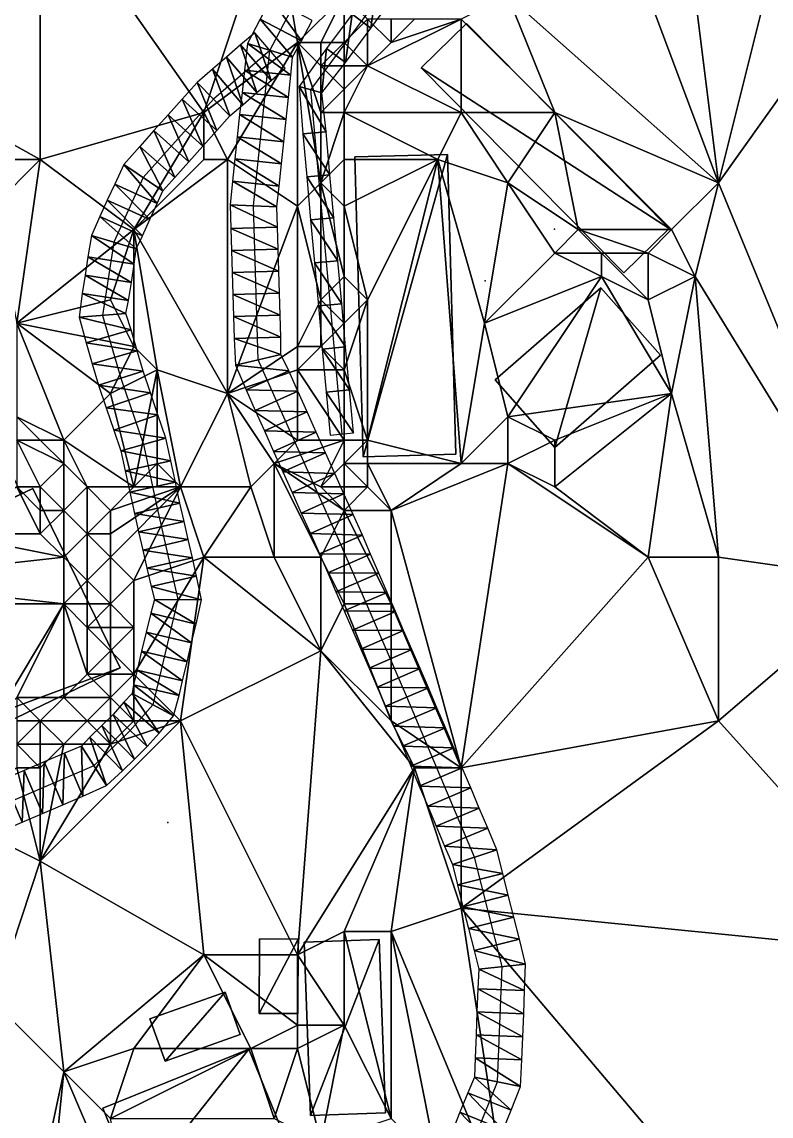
# Model space of a CAD drawing. Header units: metres. Extents: x -1103 to 901, y -902 to 905.
# Drawn here: x -909.6 to -845.5, y -753.8 to -660.2 of the extents above; entities that cross this region are included whole.
import ezdxf

# ---------------------------------------------------------------- set-up
doc = ezdxf.new("R2010")
doc.units = ezdxf.units.M
for name, color, linetype in [('OSM_BUILDING_FOOTPRINTS', 7, 'CONTINUOUS'), ('OSM_BUILDING_ROOFS', 1, 'CONTINUOUS'), ('OSM_BUILDING_WALLS', 8, 'CONTINUOUS'), ('OSM_ROAD_AXES', 2, 'CONTINUOUS'), ('OSM_ROAD_SURFACE', 9, 'CONTINUOUS'), ('OSM_TERRAIN', 3, 'CONTINUOUS'), ('OSM_TREES', 3, 'CONTINUOUS'), ('OSM_WATER_SURFACE', 5, 'CONTINUOUS'), ('OSM_WATERWAYS', 5, 'CONTINUOUS')]:
    doc.layers.add(name, color=color, linetype=linetype)

msp = doc.modelspace()

# ---------------------------------------------------------------- linework, layer by layer
at = {"layer": 'OSM_BUILDING_FOOTPRINTS'}
for points in [[(-871.542, -660.373, 10.438), (-854.198, -677.901, 10.438), (-858.078, -681.694, 10.438), (-875.422, -664.166, 10.438), (-871.542, -660.373, 10.438)], [(-881.103, -671.786, 9.152), (-873.178, -671.565, 9.152), (-872.448, -697.188, 9.152), (-880.384, -697.41, 9.152), (-881.103, -671.786, 9.152)], [(-869.098, -690.851, 9.503), (-860.057, -682.977, 9.503), (-854.961, -688.739, 9.503), (-864.003, -696.624, 9.503), (-869.098, -690.851, 9.503)], [(-1082.077, -781.55, 6.095), (-1073.864, -798.415, 6.095), (-901.164, -715.469, 6.095), (-908.637, -700.12, 6.095), (-909.61, -700.584, 6.095), (-910.35, -699.069, 6.095), (-1059.373, -770.646, 6.095), (-1058.71, -771.995, 6.095), (-1076.196, -780.4, 6.095), (-1076.86, -779.04, 6.095), (-1082.077, -781.55, 6.095)], [(-889.248, -738.627, 3.279), (-885.932, -738.66, 3.279), (-885.976, -745.019, 3.279), (-889.292, -744.997, 3.279), (-889.248, -738.627, 3.279)], [(-885.424, -738.903, 3.684), (-879.024, -738.671, 3.684), (-878.482, -753.49, 3.684), (-884.882, -753.722, 3.684), (-885.424, -738.903, 3.684)], [(-898.622, -745.461, 2.944), (-892.189, -743.194, 2.944), (-890.895, -746.799, 2.944), (-897.328, -749.078, 2.944), (-898.622, -745.461, 2.944)], [(-902.656, -753.103, 3.159), (-890.166, -748.071, 3.159), (-887.281, -755.116, 3.159), (-899.771, -760.159, 3.159), (-902.656, -753.103, 3.159)]]:
    msp.add_polyline3d(points, close=True, dxfattribs=at)
at = {"layer": 'OSM_BUILDING_ROOFS'}
for points in [[(-854.198, -677.901, 20.438), (-871.542, -660.373, 20.438), (-875.422, -664.166, 20.438)], [(-854.198, -677.901, 20.438), (-875.422, -664.166, 20.438), (-858.078, -681.694, 20.438)], [(-873.178, -671.565, 19.152), (-881.103, -671.786, 19.152), (-880.384, -697.41, 19.152)], [(-873.178, -671.565, 19.152), (-880.384, -697.41, 19.152), (-872.448, -697.188, 19.152)], [(-860.057, -682.977, 19.503), (-869.098, -690.851, 19.503), (-864.003, -696.624, 19.503)], [(-860.057, -682.977, 19.503), (-864.003, -696.624, 19.503), (-854.961, -688.739, 19.503)], [(-1076.196, -780.4, 11.295), (-901.164, -715.469, 11.295), (-908.637, -700.12, 11.295)], [(-1076.196, -780.4, 11.295), (-908.637, -700.12, 11.295), (-909.61, -700.584, 11.295)], [(-1076.196, -780.4, 11.295), (-1073.864, -798.415, 11.295), (-901.164, -715.469, 11.295)], [(-885.932, -738.66, 8.479), (-889.248, -738.627, 8.479), (-889.292, -744.997, 8.479)], [(-885.932, -738.66, 8.479), (-889.292, -744.997, 8.479), (-885.976, -745.019, 8.479)], [(-879.024, -738.671, 8.884), (-885.424, -738.903, 8.884), (-884.882, -753.722, 8.884)], [(-879.024, -738.671, 8.884), (-884.882, -753.722, 8.884), (-878.482, -753.49, 8.884)], [(-892.189, -743.194, 8.144), (-898.622, -745.461, 8.144), (-897.328, -749.078, 8.144)], [(-892.189, -743.194, 8.144), (-897.328, -749.078, 8.144), (-890.895, -746.799, 8.144)], [(-890.166, -748.071, 8.359), (-902.656, -753.103, 8.359), (-899.771, -760.159, 8.359)], [(-890.166, -748.071, 8.359), (-899.771, -760.159, 8.359), (-887.281, -755.116, 8.359)]]:
    msp.add_3dface(points, dxfattribs=at)
at = {"layer": 'OSM_BUILDING_WALLS'}
for points in [[(-871.542, -660.373, 10.438), (-875.422, -664.166, 10.438), (-875.422, -664.166, 20.438)], [(-871.542, -660.373, 10.438), (-875.422, -664.166, 20.438), (-871.542, -660.373, 20.438)], [(-854.198, -677.901, 10.438), (-871.542, -660.373, 10.438), (-871.542, -660.373, 20.438)], [(-854.198, -677.901, 10.438), (-871.542, -660.373, 20.438), (-854.198, -677.901, 20.438)], [(-875.422, -664.166, 10.438), (-858.078, -681.694, 10.438), (-858.078, -681.694, 20.438)], [(-875.422, -664.166, 10.438), (-858.078, -681.694, 20.438), (-875.422, -664.166, 20.438)], [(-873.178, -671.565, 9.152), (-881.103, -671.786, 9.152), (-881.103, -671.786, 19.152)], [(-873.178, -671.565, 9.152), (-881.103, -671.786, 19.152), (-873.178, -671.565, 19.152)], [(-872.448, -697.188, 9.152), (-873.178, -671.565, 9.152), (-873.178, -671.565, 19.152)], [(-872.448, -697.188, 9.152), (-873.178, -671.565, 19.152), (-872.448, -697.188, 19.152)], [(-881.103, -671.786, 9.152), (-880.384, -697.41, 9.152), (-880.384, -697.41, 19.152)], [(-881.103, -671.786, 9.152), (-880.384, -697.41, 19.152), (-881.103, -671.786, 19.152)], [(-858.078, -681.694, 10.438), (-854.198, -677.901, 10.438), (-854.198, -677.901, 20.438)], [(-858.078, -681.694, 10.438), (-854.198, -677.901, 20.438), (-858.078, -681.694, 20.438)], [(-860.057, -682.977, 9.503), (-869.098, -690.851, 9.503), (-869.098, -690.851, 19.503)], [(-860.057, -682.977, 9.503), (-869.098, -690.851, 19.503), (-860.057, -682.977, 19.503)], [(-854.961, -688.739, 9.503), (-860.057, -682.977, 9.503), (-860.057, -682.977, 19.503)], [(-854.961, -688.739, 9.503), (-860.057, -682.977, 19.503), (-854.961, -688.739, 19.503)], [(-864.003, -696.624, 9.503), (-854.961, -688.739, 9.503), (-854.961, -688.739, 19.503)], [(-864.003, -696.624, 9.503), (-854.961, -688.739, 19.503), (-864.003, -696.624, 19.503)], [(-869.098, -690.851, 9.503), (-864.003, -696.624, 9.503), (-864.003, -696.624, 19.503)], [(-869.098, -690.851, 9.503), (-864.003, -696.624, 19.503), (-869.098, -690.851, 19.503)], [(-880.384, -697.41, 9.152), (-872.448, -697.188, 9.152), (-872.448, -697.188, 19.152)], [(-880.384, -697.41, 9.152), (-872.448, -697.188, 19.152), (-880.384, -697.41, 19.152)], [(-908.637, -700.12, 6.095), (-909.61, -700.584, 6.095), (-909.61, -700.584, 11.295)], [(-908.637, -700.12, 6.095), (-909.61, -700.584, 11.295), (-908.637, -700.12, 11.295)], [(-901.164, -715.469, 6.095), (-908.637, -700.12, 6.095), (-908.637, -700.12, 11.295)], [(-901.164, -715.469, 6.095), (-908.637, -700.12, 11.295), (-901.164, -715.469, 11.295)], [(-1073.864, -798.415, 6.095), (-901.164, -715.469, 6.095), (-901.164, -715.469, 11.295)], [(-1073.864, -798.415, 6.095), (-901.164, -715.469, 11.295), (-1073.864, -798.415, 11.295)], [(-889.248, -738.627, 3.279), (-889.292, -744.997, 3.279), (-889.292, -744.997, 8.479)], [(-889.248, -738.627, 3.279), (-889.292, -744.997, 8.479), (-889.248, -738.627, 8.479)], [(-885.932, -738.66, 3.279), (-889.248, -738.627, 3.279), (-889.248, -738.627, 8.479)], [(-885.932, -738.66, 3.279), (-889.248, -738.627, 8.479), (-885.932, -738.66, 8.479)], [(-885.976, -745.019, 3.279), (-885.932, -738.66, 3.279), (-885.932, -738.66, 8.479)], [(-885.976, -745.019, 3.279), (-885.932, -738.66, 8.479), (-885.976, -745.019, 8.479)], [(-879.024, -738.671, 3.684), (-885.424, -738.903, 3.684), (-885.424, -738.903, 8.884)], [(-879.024, -738.671, 3.684), (-885.424, -738.903, 8.884), (-879.024, -738.671, 8.884)], [(-885.424, -738.903, 3.684), (-884.882, -753.722, 3.684), (-884.882, -753.722, 8.884)], [(-885.424, -738.903, 3.684), (-884.882, -753.722, 8.884), (-885.424, -738.903, 8.884)], [(-878.482, -753.49, 3.684), (-879.024, -738.671, 3.684), (-879.024, -738.671, 8.884)], [(-878.482, -753.49, 3.684), (-879.024, -738.671, 8.884), (-878.482, -753.49, 8.884)], [(-892.189, -743.194, 2.944), (-898.622, -745.461, 2.944), (-898.622, -745.461, 8.144)], [(-892.189, -743.194, 2.944), (-898.622, -745.461, 8.144), (-892.189, -743.194, 8.144)], [(-890.895, -746.799, 2.944), (-892.189, -743.194, 2.944), (-892.189, -743.194, 8.144)], [(-890.895, -746.799, 2.944), (-892.189, -743.194, 8.144), (-890.895, -746.799, 8.144)], [(-898.622, -745.461, 2.944), (-897.328, -749.078, 2.944), (-897.328, -749.078, 8.144)], [(-898.622, -745.461, 2.944), (-897.328, -749.078, 8.144), (-898.622, -745.461, 8.144)], [(-889.292, -744.997, 3.279), (-885.976, -745.019, 3.279), (-885.976, -745.019, 8.479)], [(-889.292, -744.997, 3.279), (-885.976, -745.019, 8.479), (-889.292, -744.997, 8.479)], [(-897.328, -749.078, 2.944), (-890.895, -746.799, 2.944), (-890.895, -746.799, 8.144)], [(-897.328, -749.078, 2.944), (-890.895, -746.799, 8.144), (-897.328, -749.078, 8.144)], [(-890.166, -748.071, 3.159), (-902.656, -753.103, 3.159), (-902.656, -753.103, 8.359)], [(-890.166, -748.071, 3.159), (-902.656, -753.103, 8.359), (-890.166, -748.071, 8.359)], [(-887.281, -755.116, 3.159), (-890.166, -748.071, 3.159), (-890.166, -748.071, 8.359)], [(-887.281, -755.116, 3.159), (-890.166, -748.071, 8.359), (-887.281, -755.116, 8.359)], [(-902.656, -753.103, 3.159), (-899.771, -760.159, 3.159), (-899.771, -760.159, 8.359)], [(-902.656, -753.103, 3.159), (-899.771, -760.159, 8.359), (-902.656, -753.103, 8.359)], [(-884.882, -753.722, 3.684), (-878.482, -753.49, 3.684), (-878.482, -753.49, 8.884)], [(-884.882, -753.722, 3.684), (-878.482, -753.49, 8.884), (-884.882, -753.722, 8.884)]]:
    msp.add_3dface(points, dxfattribs=at)
at = {"layer": 'OSM_ROAD_AXES'}
for points in [[(-948.427, -865.939, 8.473), (-922.021, -833.325, 8.829), (-893.47, -795.625, 6.975), (-880.526, -775.597, 7.109), (-873.64, -762.569, 7.6), (-868.899, -750.858, 7.93), (-868.49, -741.004, 7.928), (-870.855, -731.648, 7.959), (-876.637, -717.946, 7.888), (-882.285, -704.919, 8.307), (-889.36, -689.127, 10.197), (-889.769, -675.966, 11.913), (-888.354, -662.684, 13.155), (-877.334, -641.661, 13.81), (-873.013, -622.861, 13.837), (-834.58, -546.631, 13.143), (-802.316, -471.628, 12.716), (-790.224, -446.336, 12.431), (-777.866, -420.469, 10.624), (-763.619, -389.116, 12.794)], [(-888.354, -662.684, 13.155), (-893.185, -666.843, 12.626), (-899.187, -673.556, 11.381), (-901.707, -679.074, 10.549), (-902.668, -685.334, 9.612), (-901.121, -690.708, 8.906), (-899.186, -696.381, 7.976), (-898.003, -701.822, 7.149), (-896.224, -709.63, 6.424), (-897.782, -716.111, 6.05), (-898.368, -718.61, 5.809), (-900.302, -720.822, 5.322), (-903.408, -723.841, 4.818), (-932.833, -736.504, 6.653), (-964.191, -751.821, 9.86), (-1021.415, -781.051, 10.853), (-1062.025, -800.129, 9.835), (-1085.89, -812.648, 9.875), (-1100, -817.151, 10.743)]]:
    msp.add_polyline3d(points, dxfattribs=at)
at = {"layer": 'OSM_ROAD_SURFACE'}
for points in [[(-885.665, -661.861, 13.392), (-888.289, -658.252, 13.453), (-889.207, -660.004, 13.299)], [(-885.665, -661.861, 13.392), (-884.746, -660.109, 13.518), (-888.289, -658.252, 13.453)], [(-886.442, -663.271, 13.266), (-889.207, -660.004, 13.299), (-890.266, -662.097, 13.118)], [(-886.442, -663.271, 13.266), (-885.665, -661.861, 13.392), (-889.207, -660.004, 13.299)], [(-889.659, -661.169, 13.207), (-890.867, -662.208, 13.075), (-888.257, -665.24, 13.043)], [(-889.659, -661.169, 13.207), (-888.257, -665.24, 13.043), (-887.049, -664.2, 13.171)], [(-890.867, -662.208, 13.075), (-892.074, -663.248, 12.943), (-889.465, -666.279, 12.908)], [(-890.867, -662.208, 13.075), (-889.465, -666.279, 12.908), (-888.257, -665.24, 13.043)], [(-886.568, -664.794, 13.13), (-890.266, -662.097, 13.118), (-890.545, -664.37, 12.976)], [(-886.568, -664.794, 13.13), (-886.442, -663.271, 13.266), (-890.266, -662.097, 13.118)], [(-892.074, -663.248, 12.943), (-893.282, -664.287, 12.793), (-890.672, -667.319, 12.774)], [(-892.074, -663.248, 12.943), (-890.672, -667.319, 12.774), (-889.465, -666.279, 12.908)], [(-893.282, -664.287, 12.793), (-894.591, -665.421, 12.619), (-891.778, -668.265, 12.651)], [(-893.282, -664.287, 12.793), (-891.778, -668.265, 12.651), (-890.672, -667.319, 12.774)], [(-886.77, -666.691, 12.958), (-890.545, -664.37, 12.976), (-890.747, -666.267, 12.847)], [(-886.77, -666.691, 12.958), (-886.568, -664.794, 13.13), (-890.545, -664.37, 12.976)], [(-894.591, -665.421, 12.619), (-895.876, -666.852, 12.403), (-892.894, -669.518, 12.506)], [(-894.591, -665.421, 12.619), (-892.894, -669.518, 12.506), (-891.778, -668.265, 12.651)], [(-895.876, -666.852, 12.403), (-897.076, -668.195, 12.169), (-894.094, -670.861, 12.16)], [(-895.876, -666.852, 12.403), (-894.094, -670.861, 12.16), (-892.894, -669.518, 12.506)], [(-886.972, -668.589, 12.786), (-890.747, -666.267, 12.847), (-890.949, -668.165, 12.699)], [(-886.972, -668.589, 12.786), (-886.77, -666.691, 12.958), (-890.747, -666.267, 12.847)], [(-897.076, -668.195, 12.169), (-898.277, -669.537, 11.925), (-895.295, -672.204, 11.92)], [(-897.076, -668.195, 12.169), (-895.295, -672.204, 11.92), (-894.094, -670.861, 12.16)], [(-887.174, -670.486, 12.615), (-890.949, -668.165, 12.699), (-891.151, -670.062, 12.551)], [(-887.174, -670.486, 12.615), (-886.972, -668.589, 12.786), (-890.949, -668.165, 12.699)], [(-898.277, -669.537, 11.925), (-899.477, -670.88, 11.658), (-896.495, -673.546, 11.681)], [(-898.277, -669.537, 11.925), (-896.495, -673.546, 11.681), (-895.295, -672.204, 11.92)], [(-887.376, -672.383, 12.443), (-891.151, -670.062, 12.551), (-891.353, -671.96, 12.388)], [(-887.376, -672.383, 12.443), (-887.174, -670.486, 12.615), (-891.151, -670.062, 12.551)], [(-899.477, -670.88, 11.658), (-900.846, -672.44, 11.35), (-897.527, -674.672, 11.479)], [(-899.477, -670.88, 11.658), (-897.527, -674.672, 11.479), (-896.495, -673.546, 11.681)], [(-900.846, -672.44, 11.35), (-901.636, -674.104, 11.099), (-897.997, -675.766, 11.306)], [(-900.846, -672.44, 11.35), (-897.997, -675.766, 11.306), (-897.527, -674.672, 11.479)], [(-887.578, -674.281, 12.272), (-891.353, -671.96, 12.388), (-891.556, -673.857, 12.148)], [(-887.578, -674.281, 12.272), (-887.376, -672.383, 12.443), (-891.353, -671.96, 12.388)], [(-901.636, -674.104, 11.099), (-902.266, -675.484, 10.893), (-898.627, -677.146, 11.135)], [(-901.636, -674.104, 11.099), (-898.627, -677.146, 11.135), (-897.997, -675.766, 11.306)], [(-887.77, -676.042, 12.059), (-891.556, -673.857, 12.148), (-891.767, -675.89, 11.868)], [(-887.77, -676.042, 12.059), (-887.578, -674.281, 12.272), (-891.556, -673.857, 12.148)], [(-902.266, -675.484, 10.893), (-902.896, -676.864, 10.683), (-899.257, -678.525, 10.901)], [(-902.266, -675.484, 10.893), (-899.257, -678.525, 10.901), (-898.627, -677.146, 11.135)], [(-887.711, -677.784, 11.832), (-887.77, -676.042, 12.059), (-891.767, -675.89, 11.868)], [(-887.711, -677.784, 11.832), (-891.767, -675.89, 11.868), (-891.709, -677.909, 11.604)], [(-902.896, -676.864, 10.683), (-903.625, -678.507, 10.431), (-899.789, -679.641, 10.641)], [(-902.896, -676.864, 10.683), (-899.789, -679.641, 10.641), (-899.257, -678.525, 10.901)], [(-887.653, -679.664, 11.586), (-887.711, -677.784, 11.832), (-891.709, -677.909, 11.604)], [(-887.653, -679.664, 11.586), (-891.709, -677.909, 11.604), (-891.651, -679.789, 11.359)], [(-903.625, -678.507, 10.431), (-903.924, -680.335, 10.211), (-899.97, -680.943, 10.401)], [(-903.625, -678.507, 10.431), (-899.97, -680.943, 10.401), (-899.789, -679.641, 10.641)], [(-887.595, -681.544, 11.341), (-887.653, -679.664, 11.586), (-891.651, -679.789, 11.359)], [(-887.595, -681.544, 11.341), (-891.651, -679.789, 11.359), (-891.593, -681.669, 11.114)], [(-903.924, -680.335, 10.211), (-904.164, -681.9, 10.023), (-900.211, -682.508, 10.147)], [(-903.924, -680.335, 10.211), (-900.211, -682.508, 10.147), (-899.97, -680.943, 10.401)], [(-904.164, -681.9, 10.023), (-904.405, -683.465, 9.834), (-900.451, -684.072, 9.899)], [(-904.164, -681.9, 10.023), (-900.451, -684.072, 9.899), (-900.211, -682.508, 10.147)], [(-887.536, -683.424, 11.096), (-887.595, -681.544, 11.341), (-891.593, -681.669, 11.114)], [(-887.536, -683.424, 11.096), (-891.593, -681.669, 11.114), (-891.534, -683.549, 10.869)], [(-904.405, -683.465, 9.834), (-904.662, -685.497, 9.466), (-900.675, -685.17, 9.731)], [(-904.405, -683.465, 9.834), (-900.675, -685.17, 9.731), (-900.451, -684.072, 9.899)], [(-887.478, -685.304, 10.851), (-887.536, -683.424, 11.096), (-891.534, -683.549, 10.869)], [(-887.478, -685.304, 10.851), (-891.534, -683.549, 10.869), (-891.476, -685.429, 10.624)], [(-904.662, -685.497, 9.466), (-900.231, -686.572, 9.446), (-900.675, -685.17, 9.731)], [(-904.662, -685.497, 9.466), (-904.074, -687.678, 9.043), (-900.231, -686.572, 9.446)], [(-887.419, -687.184, 10.605), (-887.478, -685.304, 10.851), (-891.476, -685.429, 10.624)], [(-887.419, -687.184, 10.605), (-891.476, -685.429, 10.624), (-891.417, -687.309, 10.379)], [(-904.074, -687.678, 9.043), (-899.715, -688.363, 9.145), (-900.231, -686.572, 9.446)], [(-887.412, -688.674, 10.409), (-887.419, -687.184, 10.605), (-891.417, -687.309, 10.379)], [(-887.412, -688.674, 10.409), (-891.417, -687.309, 10.379), (-891.308, -689.579, 10.084)], [(-904.074, -687.678, 9.043), (-903.558, -689.47, 8.951), (-899.715, -688.363, 9.145)], [(-903.558, -689.47, 8.951), (-899.213, -690.107, 8.997), (-899.715, -688.363, 9.145)], [(-886.748, -690.064, 10.061), (-887.412, -688.674, 10.409), (-891.308, -689.579, 10.084)], [(-903.558, -689.47, 8.951), (-903.028, -691.309, 8.847), (-899.213, -690.107, 8.997)], [(-903.028, -691.309, 8.847), (-898.583, -691.954, 8.711), (-899.213, -690.107, 8.997)], [(-886.748, -690.064, 10.061), (-891.308, -689.579, 10.084), (-890.399, -691.699, 9.774)], [(-885.962, -691.818, 9.734), (-886.748, -690.064, 10.061), (-890.399, -691.699, 9.774)], [(-903.028, -691.309, 8.847), (-902.369, -693.245, 8.557), (-898.583, -691.954, 8.711)], [(-902.369, -693.245, 8.557), (-897.938, -693.845, 8.378), (-898.583, -691.954, 8.711)], [(-885.962, -691.818, 9.734), (-890.399, -691.699, 9.774), (-889.613, -693.454, 9.458)], [(-885.176, -693.573, 9.501), (-885.962, -691.818, 9.734), (-889.613, -693.454, 9.458)], [(-902.369, -693.245, 8.557), (-901.724, -695.136, 8.253), (-897.938, -693.845, 8.378)], [(-901.724, -695.136, 8.253), (-897.261, -695.841, 8.054), (-897.938, -693.845, 8.378)], [(-885.176, -693.573, 9.501), (-889.613, -693.454, 9.458), (-888.827, -695.208, 9.27)], [(-884.39, -695.328, 9.269), (-885.176, -693.573, 9.501), (-888.827, -695.208, 9.27)], [(-901.724, -695.136, 8.253), (-901.112, -696.922, 7.967), (-897.261, -695.841, 8.054)], [(-901.112, -696.922, 7.967), (-896.838, -697.77, 7.742), (-897.261, -695.841, 8.054)], [(-884.39, -695.328, 9.269), (-888.827, -695.208, 9.27), (-888.041, -696.963, 9.099)], [(-883.604, -697.082, 9.187), (-884.39, -695.328, 9.269), (-888.041, -696.963, 9.099)], [(-901.112, -696.922, 7.967), (-900.746, -698.62, 7.669), (-896.838, -697.77, 7.742)], [(-900.746, -698.62, 7.669), (-896.443, -699.584, 7.453), (-896.838, -697.77, 7.742)], [(-883.604, -697.082, 9.187), (-888.041, -696.963, 9.099), (-887.255, -698.718, 8.95)], [(-882.818, -698.837, 9.156), (-883.604, -697.082, 9.187), (-887.255, -698.718, 8.95)], [(-900.746, -698.62, 7.669), (-900.352, -700.434, 7.37), (-896.443, -699.584, 7.453)], [(-882.818, -698.837, 9.156), (-887.255, -698.718, 8.95), (-886.469, -700.472, 8.802)], [(-900.352, -700.434, 7.37), (-896.051, -701.388, 7.206), (-896.443, -699.584, 7.453)], [(-882.032, -700.592, 8.667), (-882.818, -698.837, 9.156), (-886.469, -700.472, 8.802)], [(-900.352, -700.434, 7.37), (-899.956, -702.256, 6.949), (-896.051, -701.388, 7.206)], [(-882.032, -700.592, 8.667), (-886.469, -700.472, 8.802), (-885.683, -702.227, 8.654)], [(-881.246, -702.346, 8.573), (-882.032, -700.592, 8.667), (-885.683, -702.227, 8.654)], [(-899.956, -702.256, 6.949), (-895.697, -702.939, 7.01), (-896.051, -701.388, 7.206)], [(-899.956, -702.256, 6.949), (-899.597, -703.828, 7.062), (-895.697, -702.939, 7.01)], [(-881.246, -702.346, 8.573), (-885.683, -702.227, 8.654), (-884.896, -703.982, 8.506)], [(-880.455, -704.112, 8.478), (-881.246, -702.346, 8.573), (-884.896, -703.982, 8.506)], [(-899.597, -703.828, 7.062), (-895.342, -704.501, 6.814), (-895.697, -702.939, 7.01)], [(-899.597, -703.828, 7.062), (-899.241, -705.39, 6.762), (-895.342, -704.501, 6.814)], [(-880.455, -704.112, 8.478), (-884.896, -703.982, 8.506), (-884.115, -705.726, 8.359)], [(-879.744, -705.751, 8.384), (-880.455, -704.112, 8.478), (-884.115, -705.726, 8.359)], [(-899.241, -705.39, 6.762), (-894.986, -706.062, 6.617), (-895.342, -704.501, 6.814)], [(-899.241, -705.39, 6.762), (-898.886, -706.951, 6.515), (-894.986, -706.062, 6.617)], [(-898.886, -706.951, 6.515), (-894.63, -707.624, 6.539), (-894.986, -706.062, 6.617)], [(-879.744, -705.751, 8.384), (-884.115, -705.726, 8.359), (-883.414, -707.343, 8.259)], [(-879.038, -707.38, 8.291), (-879.744, -705.751, 8.384), (-883.414, -707.343, 8.259)], [(-898.886, -706.951, 6.515), (-898.53, -708.513, 6.423), (-894.63, -707.624, 6.539)], [(-898.53, -708.513, 6.423), (-894.224, -709.651, 6.423), (-894.63, -707.624, 6.539)], [(-879.038, -707.38, 8.291), (-883.414, -707.343, 8.259), (-882.708, -708.971, 8.164)], [(-878.332, -709.008, 8.198), (-879.038, -707.38, 8.291), (-882.708, -708.971, 8.164)], [(-898.53, -708.513, 6.423), (-898.224, -709.609, 6.41), (-894.224, -709.651, 6.423)], [(-878.332, -709.008, 8.198), (-882.708, -708.971, 8.164), (-882.002, -710.6, 8.082)], [(-877.626, -710.637, 8.137), (-878.332, -709.008, 8.198), (-882.002, -710.6, 8.082)], [(-898.224, -709.609, 6.41), (-898.558, -710.783, 6.375), (-894.669, -711.718, 6.277)], [(-898.224, -709.609, 6.41), (-894.669, -711.718, 6.277), (-894.224, -709.651, 6.423)], [(-898.558, -710.783, 6.375), (-898.947, -712.403, 6.328), (-895.058, -713.338, 6.159)], [(-898.558, -710.783, 6.375), (-895.058, -713.338, 6.159), (-894.669, -711.718, 6.277)], [(-877.626, -710.637, 8.137), (-882.002, -710.6, 8.082), (-881.296, -712.228, 8.049)], [(-876.92, -712.265, 8.104), (-877.626, -710.637, 8.137), (-881.296, -712.228, 8.049)], [(-898.947, -712.403, 6.328), (-899.337, -714.023, 6.282), (-895.448, -714.958, 6.064)], [(-898.947, -712.403, 6.328), (-895.448, -714.958, 6.064), (-895.058, -713.338, 6.159)], [(-876.92, -712.265, 8.104), (-881.296, -712.228, 8.049), (-880.59, -713.856, 8.017)], [(-876.214, -713.894, 8.072), (-876.92, -712.265, 8.104), (-880.59, -713.856, 8.017)], [(-899.337, -714.023, 6.282), (-899.728, -715.648, 6.23), (-895.836, -716.573, 5.97)], [(-899.337, -714.023, 6.282), (-895.836, -716.573, 5.97), (-895.448, -714.958, 6.064)], [(-876.214, -713.894, 8.072), (-880.59, -713.856, 8.017), (-879.884, -715.485, 7.984)], [(-875.508, -715.522, 8.039), (-876.214, -713.894, 8.072), (-879.884, -715.485, 7.984)], [(-875.508, -715.522, 8.039), (-879.884, -715.485, 7.984), (-879.178, -717.113, 7.952)], [(-874.798, -717.16, 8.006), (-875.508, -715.522, 8.039), (-879.178, -717.113, 7.952)], [(-899.728, -715.648, 6.23), (-900.022, -716.904, 6.074), (-896.128, -717.817, 5.897)], [(-899.728, -715.648, 6.23), (-896.128, -717.817, 5.897), (-895.836, -716.573, 5.97)], [(-900.022, -716.904, 6.074), (-900.131, -717.667, 5.977), (-896.604, -719.553, 5.784)], [(-900.022, -716.904, 6.074), (-896.604, -719.553, 5.784), (-896.128, -717.817, 5.897)], [(-874.798, -717.16, 8.006), (-879.178, -717.113, 7.952), (-878.476, -718.732, 7.913)], [(-874.071, -718.881, 7.966), (-874.798, -717.16, 8.006), (-878.476, -718.732, 7.913)], [(-900.841, -718.399, 6.053), (-901.754, -719.446, 5.635), (-898.851, -722.198, 5.387)], [(-900.131, -717.667, 5.977), (-900.841, -718.399, 6.053), (-897.83, -721.033, 5.521)], [(-900.841, -718.399, 6.053), (-898.851, -722.198, 5.387), (-897.83, -721.033, 5.521)], [(-900.131, -717.667, 5.977), (-897.83, -721.033, 5.521), (-896.604, -719.553, 5.784)], [(-874.071, -718.881, 7.966), (-878.476, -718.732, 7.913), (-877.757, -720.436, 7.873)], [(-873.349, -720.594, 7.926), (-874.071, -718.881, 7.966), (-877.757, -720.436, 7.873)], [(-901.754, -719.446, 5.635), (-902.732, -720.394, 5.343), (-899.944, -723.262, 5.248)], [(-901.754, -719.446, 5.635), (-899.944, -723.262, 5.248), (-898.851, -722.198, 5.387)], [(-902.732, -720.394, 5.343), (-903.767, -721.4, 5.089), (-900.979, -724.269, 5.116)], [(-902.732, -720.394, 5.343), (-900.979, -724.269, 5.116), (-899.944, -723.262, 5.248)], [(-873.349, -720.594, 7.926), (-877.757, -720.436, 7.873), (-877.034, -722.149, 7.825)], [(-872.626, -722.307, 7.886), (-873.349, -720.594, 7.926), (-877.034, -722.149, 7.825)], [(-903.767, -721.4, 5.089), (-904.478, -722.151, 4.793), (-902.338, -725.531, 4.944)], [(-903.767, -721.4, 5.089), (-902.338, -725.531, 4.944), (-900.979, -724.269, 5.116)], [(-905.93, -722.749, 4.627), (-907.661, -723.494, 4.559), (-906.079, -727.168, 4.512)], [(-905.93, -722.749, 4.627), (-906.079, -727.168, 4.512), (-904.348, -726.423, 4.712)], [(-904.478, -722.151, 4.793), (-905.93, -722.749, 4.627), (-904.348, -726.423, 4.712)], [(-904.478, -722.151, 4.793), (-904.348, -726.423, 4.712), (-902.338, -725.531, 4.944)], [(-872.626, -722.307, 7.886), (-877.034, -722.149, 7.825), (-876.311, -723.862, 7.788)], [(-871.903, -724.02, 7.828), (-872.626, -722.307, 7.886), (-876.311, -723.862, 7.788)], [(-907.661, -723.494, 4.559), (-909.391, -724.239, 4.438), (-907.81, -727.913, 4.345)], [(-907.661, -723.494, 4.559), (-907.81, -727.913, 4.345), (-906.079, -727.168, 4.512)], [(-871.903, -724.02, 7.828), (-876.311, -723.862, 7.788), (-875.589, -725.575, 7.822)], [(-909.391, -724.239, 4.438), (-911.122, -724.983, 4.493), (-909.541, -728.658, 4.344)], [(-909.391, -724.239, 4.438), (-909.541, -728.658, 4.344), (-907.81, -727.913, 4.345)], [(-871.181, -725.732, 7.901), (-871.903, -724.02, 7.828), (-875.589, -725.575, 7.822)], [(-911.122, -724.983, 4.493), (-911.272, -729.403, 4.438), (-909.541, -728.658, 4.344)], [(-871.181, -725.732, 7.901), (-875.589, -725.575, 7.822), (-874.866, -727.287, 7.87)], [(-870.458, -727.445, 7.974), (-871.181, -725.732, 7.901), (-874.866, -727.287, 7.87)], [(-870.458, -727.445, 7.974), (-874.866, -727.287, 7.87), (-874.143, -729, 7.895)], [(-869.735, -729.158, 8.047), (-870.458, -727.445, 7.974), (-874.143, -729, 7.895)], [(-869.735, -729.158, 8.047), (-874.143, -729, 7.895), (-873.421, -730.713, 7.92)], [(-868.958, -731.015, 8.126), (-869.735, -729.158, 8.047), (-873.421, -730.713, 7.92)], [(-868.958, -731.015, 8.126), (-873.421, -730.713, 7.92), (-872.753, -732.281, 7.943)], [(-868.443, -733.029, 8.189), (-868.958, -731.015, 8.126), (-872.753, -732.281, 7.943)], [(-868.443, -733.029, 8.189), (-872.753, -732.281, 7.943), (-872.321, -734.01, 7.968)], [(-867.97, -734.9, 8.092), (-868.443, -733.029, 8.189), (-872.321, -734.01, 7.968)], [(-867.97, -734.9, 8.092), (-872.321, -734.01, 7.968), (-871.848, -735.881, 8.006)], [(-867.497, -736.771, 7.985), (-867.97, -734.9, 8.092), (-871.848, -735.881, 8.006)], [(-867.497, -736.771, 7.985), (-871.848, -735.881, 8.006), (-871.375, -737.752, 7.994)], [(-867.024, -738.643, 7.978), (-867.497, -736.771, 7.985), (-871.375, -737.752, 7.994)], [(-867.024, -738.643, 7.978), (-871.375, -737.752, 7.994), (-870.902, -739.623, 7.991)], [(-866.5, -740.801, 7.971), (-867.024, -738.643, 7.978), (-870.902, -739.623, 7.991)], [(-866.5, -740.801, 7.971), (-870.902, -739.623, 7.991), (-870.479, -741.207, 7.989)], [(-866.573, -743.058, 7.967), (-866.5, -740.801, 7.971), (-870.479, -741.207, 7.989)], [(-866.573, -743.058, 7.967), (-870.479, -741.207, 7.989), (-870.57, -742.892, 7.989)], [(-866.655, -745.028, 7.967), (-870.57, -742.892, 7.989), (-870.652, -744.862, 7.987)], [(-866.655, -745.028, 7.967), (-866.573, -743.058, 7.967), (-870.57, -742.892, 7.989)], [(-866.737, -746.999, 7.968), (-870.652, -744.862, 7.987), (-870.733, -746.833, 7.905)], [(-866.737, -746.999, 7.968), (-866.655, -745.028, 7.967), (-870.652, -744.862, 7.987)], [(-866.818, -748.97, 7.968), (-870.733, -746.833, 7.905), (-870.815, -748.804, 7.823)], [(-866.818, -748.97, 7.968), (-866.737, -746.999, 7.968), (-870.733, -746.833, 7.905)], [(-866.941, -751.265, 7.969), (-870.815, -748.804, 7.823), (-870.856, -750.45, 7.76)], [(-866.941, -751.265, 7.969), (-866.818, -748.97, 7.968), (-870.815, -748.804, 7.823)], [(-867.722, -753.281, 7.974), (-870.856, -750.45, 7.76), (-871.43, -751.78, 7.597)], [(-867.722, -753.281, 7.974), (-866.941, -751.265, 7.969), (-870.856, -750.45, 7.76)], [(-868.4, -754.954, 7.977), (-871.43, -751.78, 7.597), (-872.107, -753.453, 7.523)], [(-868.4, -754.954, 7.977), (-867.722, -753.281, 7.974), (-871.43, -751.78, 7.597)], [(-869.077, -756.627, 7.928), (-872.107, -753.453, 7.523), (-872.785, -755.126, 7.633)], [(-869.077, -756.627, 7.928), (-868.4, -754.954, 7.977), (-872.107, -753.453, 7.523)]]:
    msp.add_3dface(points, dxfattribs=at)
at = {"layer": 'OSM_TERRAIN'}
for points in [[(-850, -674, 11.565), (-862, -642, 13.179), (-868, -658, 13.675)], [(-850, -674, 11.565), (-852, -658, 11.882), (-862, -642, 13.179)], [(-926, -662, 10.337), (-908, -672, 10.527), (-908, -648, 12.062)], [(-926, -662, 10.337), (-908, -648, 12.062), (-922, -650, 11.24)], [(-908, -648, 12.062), (-908, -672, 10.527), (-894, -668, 12.512)], [(-894, -668, 12.512), (-888, -650, 13.875), (-908, -648, 12.062)], [(-894, -668, 12.512), (-886, -662, 13.338), (-888, -650, 13.875)], [(-886, -662, 13.338), (-882, -658, 13.652), (-888, -650, 13.875)], [(-886, -662, 13.338), (-884, -662, 13.263), (-882, -658, 13.652)], [(-884, -662, 13.263), (-882, -662, 12.434), (-882, -658, 13.652)], [(-882, -662, 12.434), (-880, -660, 12.58), (-882, -658, 13.652)], [(-872, -660, 13.212), (-864, -668, 13.1), (-868, -658, 13.675)], [(-864, -668, 13.1), (-850, -674, 11.565), (-868, -658, 13.675)], [(-850, -674, 11.565), (-846, -658, 10.704), (-852, -658, 11.882)], [(-850, -674, 11.565), (-840, -660, 9.461), (-846, -658, 10.704)], [(-882, -662, 12.434), (-880, -664, 13.564), (-880, -660, 12.58)], [(-872, -668, 13.058), (-872, -660, 13.212), (-880, -664, 13.564)], [(-880, -664, 13.564), (-872, -660, 13.212), (-878, -662, 13.621)], [(-880, -664, 13.564), (-878, -662, 13.621), (-880, -660, 12.58)], [(-878, -662, 13.621), (-878, -660, 13.681), (-880, -660, 12.58)], [(-872, -660, 13.212), (-876, -660, 13.716), (-878, -662, 13.621)], [(-878, -662, 13.621), (-876, -660, 13.716), (-878, -660, 13.681)], [(-872, -668, 13.058), (-864, -668, 13.1), (-872, -660, 13.212)], [(-836, -708, 8.399), (-840, -660, 9.461), (-850, -674, 11.565)], [(-916, -672, 9.897), (-908, -672, 10.527), (-926, -662, 10.337)], [(-894, -668, 12.512), (-892, -672, 12.319), (-886, -662, 13.338)], [(-892, -672, 12.319), (-886, -676, 12.107), (-886, -662, 13.338)], [(-886, -676, 12.107), (-884, -674, 11.505), (-886, -662, 13.338)], [(-886, -662, 13.338), (-884, -674, 11.505), (-884, -668, 11.991)], [(-886, -662, 13.338), (-884, -668, 11.991), (-884, -664, 12.443)], [(-884, -664, 12.443), (-884, -662, 13.263), (-886, -662, 13.338)], [(-884, -664, 12.443), (-882, -664, 12.454), (-882, -662, 12.434)], [(-884, -664, 12.443), (-882, -662, 12.434), (-884, -662, 13.263)], [(-882, -664, 12.454), (-880, -664, 13.564), (-882, -662, 12.434)], [(-884, -668, 11.991), (-882, -666, 13.358), (-884, -664, 12.443)], [(-882, -666, 13.358), (-882, -664, 12.454), (-884, -664, 12.443)], [(-882, -668, 13.203), (-880, -664, 13.564), (-882, -666, 13.358)], [(-882, -668, 13.203), (-872, -668, 13.058), (-880, -664, 13.564)], [(-882, -666, 13.358), (-880, -664, 13.564), (-882, -664, 12.454)], [(-884, -668, 11.991), (-882, -668, 13.203), (-882, -666, 13.358)], [(-900, -678, 10.858), (-894, -668, 12.512), (-908, -672, 10.527)], [(-894, -672, 11.955), (-894, -668, 12.512), (-900, -678, 10.858)], [(-894, -672, 11.955), (-892, -672, 12.319), (-894, -668, 12.512)], [(-884, -674, 11.505), (-882, -672, 12.075), (-882, -668, 13.203)], [(-884, -674, 11.505), (-882, -668, 13.203), (-884, -668, 11.991)], [(-882, -672, 12.075), (-874, -672, 11.859), (-882, -668, 13.203)], [(-882, -668, 13.203), (-874, -672, 11.859), (-872, -668, 13.058)], [(-874, -672, 11.859), (-868, -674, 13.053), (-872, -668, 13.058)], [(-868, -674, 13.053), (-864, -668, 13.1), (-872, -668, 13.058)], [(-868, -674, 13.053), (-862, -678, 13.066), (-864, -668, 13.1)], [(-862, -678, 13.066), (-854, -678, 13.039), (-864, -668, 13.1)], [(-854, -678, 13.039), (-850, -674, 11.565), (-864, -668, 13.1)], [(-912, -676, 9.05), (-908, -672, 10.527), (-916, -672, 9.897)], [(-912, -676, 9.05), (-910, -686, 8.873), (-908, -672, 10.527)], [(-910, -686, 8.873), (-900, -678, 10.858), (-908, -672, 10.527)], [(-900, -678, 10.858), (-892, -692, 9.678), (-892, -672, 12.319)], [(-900, -678, 10.858), (-892, -672, 12.319), (-894, -672, 11.955)], [(-892, -692, 9.678), (-886, -676, 12.107), (-892, -672, 12.319)], [(-882, -676, 11.974), (-882, -672, 12.075), (-884, -674, 11.505)], [(-880, -684, 11.859), (-874, -672, 11.859), (-882, -676, 11.974)], [(-882, -676, 11.974), (-874, -672, 11.859), (-882, -672, 12.075)], [(-872, -698, 11.535), (-874, -672, 11.859), (-880, -696, 11.859)], [(-880, -696, 11.859), (-874, -672, 11.859), (-880, -684, 11.859)], [(-874, -672, 11.859), (-872, -698, 11.535), (-870, -686, 11.882)], [(-870, -686, 11.882), (-868, -674, 13.053), (-874, -672, 11.859)], [(-884, -684, 10.312), (-884, -674, 11.505), (-886, -676, 12.107)], [(-884, -684, 10.312), (-882, -682, 11.098), (-884, -674, 11.505)], [(-882, -682, 11.098), (-882, -676, 11.974), (-884, -674, 11.505)], [(-870, -686, 11.882), (-864, -680, 12.528), (-868, -674, 13.053)], [(-864, -680, 12.528), (-862, -678, 13.066), (-868, -674, 13.053)], [(-852, -682, 11.796), (-850, -674, 11.565), (-854, -678, 13.039)], [(-852, -682, 11.796), (-836, -708, 8.399), (-850, -674, 11.565)], [(-886, -688, 10.522), (-886, -676, 12.107), (-892, -692, 9.678)], [(-886, -688, 10.522), (-884, -684, 10.312), (-886, -676, 12.107)], [(-882, -682, 11.098), (-880, -684, 11.859), (-882, -676, 11.974)], [(-910, -686, 8.873), (-902, -684, 10.009), (-900, -678, 10.858)], [(-900, -688, 9.127), (-900, -678, 10.858), (-902, -684, 10.009)], [(-898, -690, 8.949), (-900, -678, 10.858), (-900, -688, 9.127)], [(-898, -690, 8.949), (-892, -692, 9.678), (-900, -678, 10.858)], [(-864, -680, 12.528), (-860, -680, 12.682), (-862, -678, 13.066)], [(-860, -680, 12.682), (-856, -680, 13.04), (-862, -678, 13.066)], [(-856, -680, 13.04), (-854, -678, 13.039), (-862, -678, 13.066)], [(-856, -680, 13.04), (-852, -682, 11.796), (-854, -678, 13.039)], [(-870, -686, 11.882), (-860, -682, 11.857), (-864, -680, 12.528)], [(-860, -682, 11.857), (-860, -680, 12.682), (-864, -680, 12.528)], [(-860, -682, 11.857), (-856, -684, 11.971), (-860, -680, 12.682)], [(-856, -684, 11.971), (-856, -680, 13.04), (-860, -680, 12.682)], [(-856, -684, 11.971), (-852, -682, 11.796), (-856, -680, 13.04)], [(-884, -684, 10.312), (-882, -686, 10.259), (-882, -682, 11.098)], [(-882, -686, 10.259), (-880, -684, 11.859), (-882, -682, 11.098)], [(-868, -694, 11.439), (-860, -682, 11.857), (-870, -686, 11.882)], [(-868, -694, 11.439), (-854, -692, 11.527), (-860, -682, 11.857)], [(-854, -692, 11.527), (-856, -684, 11.971), (-860, -682, 11.857)], [(-854, -692, 11.527), (-852, -682, 11.796), (-856, -684, 11.971)], [(-854, -692, 11.527), (-850, -706, 10.489), (-852, -682, 11.796)], [(-850, -706, 10.489), (-836, -708, 8.399), (-852, -682, 11.796)], [(-900, -688, 9.127), (-902, -684, 10.009), (-910, -686, 8.873)], [(-886, -688, 10.522), (-884, -688, 10.137), (-884, -684, 10.312)], [(-884, -688, 10.137), (-882, -686, 10.259), (-884, -684, 10.312)], [(-882, -690, 9.909), (-880, -696, 11.859), (-880, -684, 11.859)], [(-882, -690, 9.909), (-880, -684, 11.859), (-882, -686, 10.259)], [(-910, -694, 7.649), (-906, -696, 7.509), (-910, -686, 8.873)], [(-906, -696, 7.509), (-902, -692, 8.803), (-910, -686, 8.873)], [(-902, -692, 8.803), (-900, -688, 9.127), (-910, -686, 8.873)], [(-884, -688, 10.137), (-882, -690, 9.909), (-882, -686, 10.259)], [(-872, -698, 11.535), (-868, -694, 11.439), (-870, -686, 11.882)], [(-902, -692, 8.803), (-898, -690, 8.949), (-900, -688, 9.127)], [(-892, -692, 9.678), (-886, -690, 10.003), (-886, -688, 10.522)], [(-886, -690, 10.003), (-884, -688, 10.137), (-886, -688, 10.522)], [(-886, -690, 10.003), (-882, -690, 9.909), (-884, -688, 10.137)], [(-900, -700, 7.431), (-898, -690, 8.949), (-902, -692, 8.803)], [(-900, -700, 7.431), (-898, -698, 7.657), (-898, -690, 8.949)], [(-896, -700, 7.33), (-898, -690, 8.949), (-898, -698, 7.657)], [(-896, -700, 7.33), (-892, -692, 9.678), (-898, -690, 8.949)], [(-886, -696, 8.937), (-886, -690, 10.003), (-892, -692, 9.678)], [(-886, -696, 8.937), (-882, -696, 9.34), (-886, -690, 10.003)], [(-886, -690, 10.003), (-882, -696, 9.34), (-882, -690, 9.909)], [(-882, -696, 9.34), (-880, -696, 11.859), (-882, -690, 9.909)], [(-906, -696, 7.509), (-900, -700, 7.431), (-902, -692, 8.803)], [(-896, -700, 7.33), (-890, -700, 7.939), (-892, -692, 9.678)], [(-890, -700, 7.939), (-888, -698, 8.983), (-892, -692, 9.678)], [(-892, -692, 9.678), (-888, -698, 8.983), (-886, -696, 8.937)], [(-864, -696, 11.577), (-854, -692, 11.527), (-868, -694, 11.439)], [(-856, -706, 10.584), (-854, -692, 11.527), (-864, -700, 10.853)], [(-864, -696, 11.577), (-864, -700, 10.853), (-854, -692, 11.527)], [(-856, -706, 10.584), (-850, -706, 10.489), (-854, -692, 11.527)], [(-910, -696, 8.091), (-908, -696, 7.495), (-910, -694, 7.649)], [(-908, -696, 7.495), (-906, -696, 7.509), (-910, -694, 7.649)], [(-872, -698, 11.535), (-868, -698, 10.768), (-868, -694, 11.439)], [(-868, -698, 10.768), (-864, -696, 11.577), (-868, -694, 11.439)], [(-910, -700, 10.622), (-908, -700, 10.016), (-910, -696, 8.091)], [(-908, -700, 10.016), (-906, -698, 7.705), (-910, -696, 8.091)], [(-910, -696, 8.091), (-906, -698, 7.705), (-908, -696, 7.495)], [(-906, -698, 7.705), (-906, -696, 7.509), (-908, -696, 7.495)], [(-906, -698, 7.705), (-904, -700, 6.966), (-906, -696, 7.509)], [(-904, -700, 6.966), (-900, -700, 7.431), (-906, -696, 7.509)], [(-888, -698, 8.983), (-884, -700, 8.562), (-882, -696, 9.34)], [(-888, -698, 8.983), (-882, -696, 9.34), (-886, -696, 8.937)], [(-884, -700, 8.562), (-882, -698, 9.496), (-882, -696, 9.34)], [(-882, -698, 9.496), (-880, -698, 11.429), (-880, -696, 11.859)], [(-882, -698, 9.496), (-880, -696, 11.859), (-882, -696, 9.34)], [(-880, -698, 11.429), (-872, -698, 11.535), (-880, -696, 11.859)], [(-868, -698, 10.768), (-864, -700, 10.853), (-864, -696, 11.577)], [(-908, -700, 10.016), (-906, -702, 9.038), (-906, -698, 7.705)], [(-906, -702, 9.038), (-904, -700, 6.966), (-906, -698, 7.705)], [(-900, -700, 7.431), (-898, -700, 7.654), (-898, -698, 7.657)], [(-898, -700, 7.654), (-896, -700, 7.33), (-898, -698, 7.657)], [(-888, -706, 7.215), (-888, -698, 8.983), (-890, -700, 7.939)], [(-884, -706, 8.286), (-888, -698, 8.983), (-888, -706, 7.215)], [(-884, -706, 8.286), (-882, -702, 8.422), (-888, -698, 8.983)], [(-882, -702, 8.422), (-884, -700, 8.562), (-888, -698, 8.983)], [(-884, -700, 8.562), (-882, -700, 8.703), (-882, -698, 9.496)], [(-882, -700, 8.703), (-880, -700, 9.661), (-882, -698, 9.496)], [(-880, -700, 9.661), (-880, -698, 11.429), (-882, -698, 9.496)], [(-880, -700, 9.661), (-878, -702, 9.224), (-880, -698, 11.429)], [(-878, -702, 9.224), (-872, -698, 11.535), (-880, -698, 11.429)], [(-872, -724, 7.771), (-868, -698, 10.768), (-878, -702, 9.224)], [(-878, -702, 9.224), (-868, -698, 10.768), (-872, -698, 11.535)], [(-868, -698, 10.768), (-872, -724, 7.771), (-856, -706, 10.584)], [(-856, -706, 10.584), (-864, -700, 10.853), (-868, -698, 10.768)], [(-916, -704, 10.622), (-908, -704, 10.622), (-910, -700, 10.622)], [(-908, -704, 10.622), (-908, -702, 10.622), (-910, -700, 10.622)], [(-910, -700, 10.622), (-908, -702, 10.622), (-908, -700, 10.016)], [(-908, -702, 10.622), (-906, -702, 9.038), (-908, -700, 10.016)], [(-904, -704, 7.989), (-904, -700, 6.966), (-906, -702, 9.038)], [(-904, -704, 7.989), (-902, -702, 6.928), (-904, -700, 6.966)], [(-904, -700, 6.966), (-902, -702, 6.928), (-900, -700, 7.431)], [(-902, -706, 6.865), (-900, -708, 6.336), (-896, -700, 7.33)], [(-902, -706, 6.865), (-896, -700, 7.33), (-902, -704, 6.575)], [(-902, -704, 6.575), (-896, -700, 7.33), (-902, -702, 6.928)], [(-896, -700, 7.33), (-900, -700, 7.431), (-902, -702, 6.928)], [(-900, -708, 6.336), (-894, -706, 6.572), (-896, -700, 7.33)], [(-896, -700, 7.33), (-898, -700, 7.654), (-900, -700, 7.431)], [(-894, -706, 6.572), (-890, -700, 7.939), (-896, -700, 7.33)], [(-894, -706, 6.572), (-888, -706, 7.215), (-890, -700, 7.939)], [(-882, -702, 8.422), (-882, -700, 8.703), (-884, -700, 8.562)], [(-882, -702, 8.422), (-880, -700, 9.661), (-882, -700, 8.703)], [(-882, -702, 8.422), (-878, -702, 9.224), (-880, -700, 9.661)], [(-906, -706, 10.622), (-906, -702, 9.038), (-908, -704, 10.622)], [(-908, -704, 10.622), (-906, -702, 9.038), (-908, -702, 10.622)], [(-906, -706, 10.622), (-904, -704, 7.989), (-906, -702, 9.038)], [(-904, -704, 7.989), (-902, -704, 6.575), (-902, -702, 6.928)], [(-884, -706, 8.286), (-882, -710, 8.097), (-882, -702, 8.422)], [(-882, -710, 8.097), (-878, -710, 8.072), (-882, -702, 8.422)], [(-882, -702, 8.422), (-878, -710, 8.072), (-878, -702, 9.224)], [(-872, -724, 7.771), (-878, -702, 9.224), (-878, -710, 8.072)], [(-924, -708, 10.622), (-906, -706, 10.622), (-916, -704, 10.622)], [(-906, -706, 10.622), (-908, -704, 10.622), (-916, -704, 10.622)], [(-906, -706, 10.622), (-904, -708, 9.773), (-904, -704, 7.989)], [(-904, -708, 9.773), (-902, -706, 6.865), (-904, -704, 7.989)], [(-902, -706, 6.865), (-902, -704, 6.575), (-904, -704, 7.989)], [(-924, -708, 10.622), (-906, -710, 10.622), (-906, -706, 10.622)], [(-906, -710, 10.622), (-904, -708, 9.773), (-906, -706, 10.622)], [(-904, -708, 9.773), (-902, -710, 8.667), (-902, -706, 6.865)], [(-902, -710, 8.667), (-900, -708, 6.336), (-902, -706, 6.865)], [(-896, -720, 5.687), (-894, -706, 6.572), (-900, -716, 6.169)], [(-900, -716, 6.169), (-894, -706, 6.572), (-900, -708, 6.336)], [(-896, -720, 5.687), (-884, -714, 7.265), (-894, -706, 6.572)], [(-894, -706, 6.572), (-884, -714, 7.265), (-888, -706, 7.215)], [(-888, -706, 7.215), (-884, -714, 7.265), (-884, -706, 8.286)], [(-884, -714, 7.265), (-882, -710, 8.097), (-884, -706, 8.286)], [(-872, -724, 7.771), (-850, -720, 9.171), (-856, -706, 10.584)], [(-850, -720, 9.171), (-850, -706, 10.489), (-856, -706, 10.584)], [(-850, -720, 9.171), (-836, -708, 8.399), (-850, -706, 10.489)], [(-932, -710, 10.622), (-906, -710, 10.622), (-924, -708, 10.622)], [(-906, -710, 10.622), (-904, -710, 10.622), (-904, -708, 9.773)], [(-904, -710, 10.622), (-902, -710, 8.667), (-904, -708, 9.773)], [(-902, -710, 8.667), (-900, -712, 6.74), (-900, -708, 6.336)], [(-900, -712, 6.74), (-900, -716, 6.169), (-900, -708, 6.336)], [(-832, -740, 7.841), (-836, -708, 8.399), (-850, -720, 9.171)], [(-912, -720, 10.622), (-906, -710, 10.622), (-932, -710, 10.622)], [(-910, -718, 10.622), (-906, -710, 10.622), (-912, -720, 10.622)], [(-910, -718, 10.622), (-906, -718, 10.349), (-906, -710, 10.622)], [(-906, -718, 10.349), (-904, -716, 10.622), (-906, -710, 10.622)], [(-906, -710, 10.622), (-904, -716, 10.622), (-904, -712, 10.622)], [(-904, -712, 10.622), (-904, -710, 10.622), (-906, -710, 10.622)], [(-904, -712, 10.622), (-902, -712, 9.676), (-902, -710, 8.667)], [(-904, -712, 10.622), (-902, -710, 8.667), (-904, -710, 10.622)], [(-902, -712, 9.676), (-900, -712, 6.74), (-902, -710, 8.667)], [(-884, -714, 7.265), (-878, -720, 7.829), (-882, -710, 8.097)], [(-882, -710, 8.097), (-878, -720, 7.829), (-878, -710, 8.072)], [(-878, -720, 7.829), (-872, -724, 7.771), (-878, -710, 8.072)], [(-904, -716, 10.622), (-902, -714, 10.012), (-904, -712, 10.622)], [(-902, -714, 10.012), (-902, -712, 9.676), (-904, -712, 10.622)], [(-900, -716, 6.169), (-900, -712, 6.74), (-902, -714, 10.012)], [(-902, -714, 10.012), (-900, -712, 6.74), (-902, -712, 9.676)], [(-904, -716, 10.622), (-902, -716, 9.156), (-902, -714, 10.012)], [(-902, -716, 9.156), (-900, -716, 6.169), (-902, -714, 10.012)], [(-886, -740, 5.536), (-884, -714, 7.265), (-896, -720, 5.687)], [(-886, -740, 5.536), (-876, -724, 7.772), (-884, -714, 7.265)], [(-876, -724, 7.772), (-878, -720, 7.829), (-884, -714, 7.265)], [(-906, -718, 10.349), (-902, -718, 6.396), (-904, -716, 10.622)], [(-902, -718, 6.396), (-902, -716, 9.156), (-904, -716, 10.622)], [(-902, -718, 6.396), (-900, -720, 5.5), (-900, -716, 6.169)], [(-902, -718, 6.396), (-900, -716, 6.169), (-902, -716, 9.156)], [(-900, -720, 5.5), (-896, -720, 5.687), (-900, -716, 6.169)], [(-910, -720, 10.229), (-908, -720, 8.898), (-910, -718, 10.622)], [(-908, -720, 8.898), (-906, -718, 10.349), (-910, -718, 10.622)], [(-908, -720, 8.898), (-904, -720, 5.524), (-906, -718, 10.349)], [(-904, -720, 5.524), (-902, -718, 6.396), (-906, -718, 10.349)], [(-904, -720, 5.524), (-902, -720, 5.228), (-902, -718, 6.396)], [(-902, -720, 5.228), (-900, -720, 5.5), (-902, -718, 6.396)], [(-910, -722, 6.71), (-908, -722, 5.232), (-908, -720, 8.898)], [(-910, -722, 6.71), (-908, -720, 8.898), (-910, -720, 10.229)], [(-894, -740, 4.921), (-896, -720, 5.687), (-908, -732, 4.152)], [(-908, -732, 4.152), (-896, -720, 5.687), (-902, -722, 5.008)], [(-908, -722, 5.232), (-906, -722, 4.586), (-908, -720, 8.898)], [(-906, -722, 4.586), (-904, -720, 5.524), (-908, -720, 8.898)], [(-906, -722, 4.586), (-902, -722, 5.008), (-904, -720, 5.524)], [(-902, -722, 5.008), (-902, -720, 5.228), (-904, -720, 5.524)], [(-902, -722, 5.008), (-896, -720, 5.687), (-900, -720, 5.5)], [(-902, -722, 5.008), (-900, -720, 5.5), (-902, -720, 5.228)], [(-894, -740, 4.921), (-886, -740, 5.536), (-896, -720, 5.687)], [(-878, -720, 7.829), (-876, -724, 7.772), (-872, -724, 7.771)], [(-872, -736, 7.947), (-832, -740, 7.841), (-850, -720, 9.171)], [(-872, -736, 7.947), (-850, -720, 9.171), (-872, -724, 7.771)], [(-910, -724, 4.39), (-908, -724, 4.41), (-910, -722, 6.71)], [(-908, -724, 4.41), (-908, -722, 5.232), (-910, -722, 6.71)], [(-908, -732, 4.152), (-906, -722, 4.586), (-908, -724, 4.41)], [(-908, -724, 4.41), (-906, -722, 4.586), (-908, -722, 5.232)], [(-906, -722, 4.586), (-908, -732, 4.152), (-902, -722, 5.008)], [(-916, -728, 4.694), (-908, -732, 4.152), (-910, -724, 4.39)], [(-910, -724, 4.39), (-908, -732, 4.152), (-908, -724, 4.41)], [(-882, -738, 6.459), (-876, -724, 7.772), (-886, -740, 5.536)], [(-882, -738, 6.459), (-878, -738, 6.632), (-876, -724, 7.772)], [(-878, -738, 6.632), (-872, -736, 7.947), (-876, -724, 7.772)], [(-872, -736, 7.947), (-872, -724, 7.771), (-876, -724, 7.772)], [(-912, -744, 4.429), (-908, -732, 4.152), (-916, -728, 4.694)], [(-906, -750, 4.598), (-908, -732, 4.152), (-912, -744, 4.429)], [(-906, -750, 4.598), (-894, -740, 4.921), (-908, -732, 4.152)], [(-878, -738, 6.632), (-868, -762, 7.925), (-872, -736, 7.947)], [(-868, -762, 7.925), (-850, -762, 7.824), (-872, -736, 7.947)], [(-872, -736, 7.947), (-850, -762, 7.824), (-832, -740, 7.841)], [(-886, -740, 5.536), (-882, -746, 6.478), (-882, -738, 6.459)], [(-882, -746, 6.478), (-878, -754, 6.708), (-882, -738, 6.459)], [(-882, -738, 6.459), (-878, -754, 6.708), (-878, -738, 6.632)], [(-878, -754, 6.708), (-874, -758, 7.773), (-878, -738, 6.632)], [(-874, -758, 7.773), (-868, -762, 7.925), (-878, -738, 6.632)], [(-906, -750, 4.598), (-900, -748, 4.919), (-894, -740, 4.921)], [(-890, -748, 5.169), (-894, -740, 4.921), (-900, -748, 4.919)], [(-890, -748, 5.169), (-886, -746, 5.734), (-894, -740, 4.921)], [(-894, -740, 4.921), (-886, -746, 5.734), (-886, -740, 5.536)], [(-886, -746, 5.734), (-882, -746, 6.478), (-886, -740, 5.536)], [(-830, -756, 6.893), (-832, -740, 7.841), (-850, -762, 7.824)], [(-912, -778, 6.12), (-906, -750, 4.598), (-912, -744, 4.429)], [(-890, -748, 5.169), (-886, -748, 6.121), (-886, -746, 5.734)], [(-886, -748, 6.121), (-884, -756, 6.752), (-882, -746, 6.478)], [(-886, -748, 6.121), (-882, -746, 6.478), (-886, -746, 5.734)], [(-884, -756, 6.752), (-878, -754, 6.708), (-882, -746, 6.478)], [(-902, -754, 5.419), (-900, -748, 4.919), (-906, -750, 4.598)], [(-888, -754, 5.419), (-890, -748, 5.169), (-902, -754, 5.419)], [(-902, -754, 5.419), (-890, -748, 5.169), (-900, -748, 4.919)], [(-888, -754, 5.419), (-886, -748, 6.121), (-890, -748, 5.169)], [(-888, -754, 5.419), (-884, -756, 6.752), (-886, -748, 6.121)], [(-908, -770, 5.626), (-906, -750, 4.598), (-912, -778, 6.12)], [(-908, -770, 5.626), (-900, -764, 5.645), (-906, -750, 4.598)], [(-900, -764, 5.645), (-902, -754, 5.419), (-906, -750, 4.598)]]:
    msp.add_3dface(points, dxfattribs=at)
at = {"layer": 'OSM_TREES'}
for p in [(-864.014, -677.957, 12.854), (-869.939, -682.391, 12.116), (-897.086, -728.685, 5.195)]:
    msp.add_point(p, dxfattribs=at)
at = {"layer": 'OSM_WATER_SURFACE'}
for points in [[(-879.158, -656.637, 13.503), (-881.334, -659.575, 13.362), (-879.727, -660.765, 13.362)], [(-879.158, -656.637, 13.503), (-879.727, -660.765, 13.362), (-877.551, -657.827, 13.503)], [(-881.334, -659.575, 13.362), (-883.511, -662.513, 13.162), (-881.904, -663.704, 13.162)], [(-881.334, -659.575, 13.362), (-881.904, -663.704, 13.162), (-879.727, -660.765, 13.362)], [(-883.511, -662.513, 13.162), (-885.847, -665.778, 12.997), (-883.92, -666.315, 12.916)], [(-883.511, -662.513, 13.162), (-883.92, -666.315, 12.916), (-881.904, -663.704, 13.162)], [(-885.847, -665.778, 12.997), (-885.546, -669.815, 12.631), (-883.554, -669.635, 12.631)], [(-885.847, -665.778, 12.997), (-883.554, -669.635, 12.631), (-883.92, -666.315, 12.916)], [(-885.546, -669.815, 12.631), (-883.221, -673.313, 12.305), (-883.554, -669.635, 12.631)], [(-885.546, -669.815, 12.631), (-885.213, -673.494, 12.305), (-883.221, -673.313, 12.305)], [(-885.213, -673.494, 12.305), (-882.888, -676.992, 11.932), (-883.221, -673.313, 12.305)], [(-885.213, -673.494, 12.305), (-884.88, -677.172, 11.932), (-882.888, -676.992, 11.932)], [(-884.88, -677.172, 11.932), (-882.555, -680.67, 11.511), (-882.888, -676.992, 11.932)], [(-884.88, -677.172, 11.932), (-884.547, -680.85, 11.511), (-882.555, -680.67, 11.511)], [(-884.547, -680.85, 11.511), (-882.222, -684.349, 11.048), (-882.555, -680.67, 11.511)], [(-884.547, -680.85, 11.511), (-884.214, -684.529, 11.048), (-882.222, -684.349, 11.048)], [(-884.214, -684.529, 11.048), (-881.889, -688.027, 10.831), (-882.222, -684.349, 11.048)], [(-884.214, -684.529, 11.048), (-883.881, -688.207, 10.831), (-881.889, -688.027, 10.831)], [(-883.881, -688.207, 10.831), (-881.556, -691.706, 10.601), (-881.889, -688.027, 10.831)], [(-883.881, -688.207, 10.831), (-883.548, -691.886, 10.601), (-881.556, -691.706, 10.601)], [(-883.548, -691.886, 10.601), (-881.223, -695.384, 10.427), (-881.556, -691.706, 10.601)], [(-883.548, -691.886, 10.601), (-883.215, -695.564, 10.349), (-881.223, -695.384, 10.427)]]:
    msp.add_3dface(points, dxfattribs=at)
at = {"layer": 'OSM_WATERWAYS'}
msp.add_polyline3d([(-783.116, -449.056, 10.962), (-846.628, -601.616, 10.862), (-865.297, -639.604, 12.75), (-884.883, -666.046, 12.53), (-882.219, -695.474, 9.395)], dxfattribs=at)

doc.saveas('drawing.dxf')
